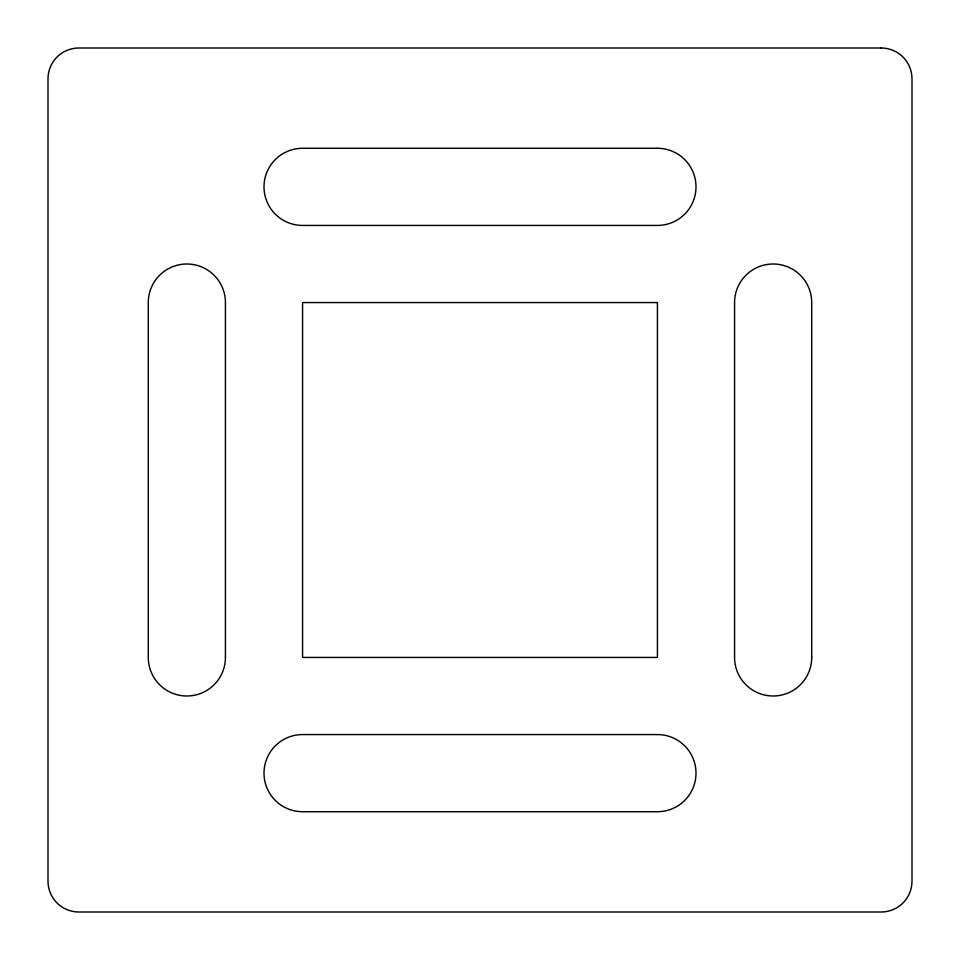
<?xml version="1.0" encoding="UTF-8"?>
<svg xmlns="http://www.w3.org/2000/svg" width="960" height="960" viewBox="0 0 960 960"><rect width="100%" height="100%" fill="white"/><g stroke="black" fill="none" stroke-linecap="round" stroke-linejoin="round"><path stroke-width="1.44" d="M881.148 48L78.852 48A30.852 30.852 0 0 0 48 78.852L48 881.148A30.852 30.852 0 0 0 78.852 912L881.148 912A30.852 30.852 0 0 0 912 881.148L912 78.852A30.852 30.852 0 0 0 881.148 48M657.432 148.284L302.568 148.284A38.568 38.568 0 0 0 264 186.852A38.568 38.568 0 0 0 302.568 225.432L657.432 225.432A38.568 38.568 0 0 0 696 186.852A38.568 38.568 0 0 0 657.432 148.284M657.432 302.568L302.568 302.568L302.568 657.432L657.432 657.432L657.432 302.568M657.432 734.568L302.568 734.568A38.568 38.568 0 0 0 264 773.148A38.568 38.568 0 0 0 302.568 811.716L657.432 811.716A38.568 38.568 0 0 0 696 773.148A38.568 38.568 0 0 0 657.432 734.568M811.716 657.432L811.716 302.568A38.568 38.568 0 0 0 773.148 264A38.568 38.568 0 0 0 734.568 302.568L734.568 657.432A38.568 38.568 0 0 0 773.148 696A38.568 38.568 0 0 0 811.716 657.432M225.432 657.432L225.432 302.568A38.568 38.568 0 0 0 186.852 264A38.568 38.568 0 0 0 148.284 302.568L148.284 657.432A38.568 38.568 0 0 0 186.852 696A38.568 38.568 0 0 0 225.432 657.432"/></g></svg>
